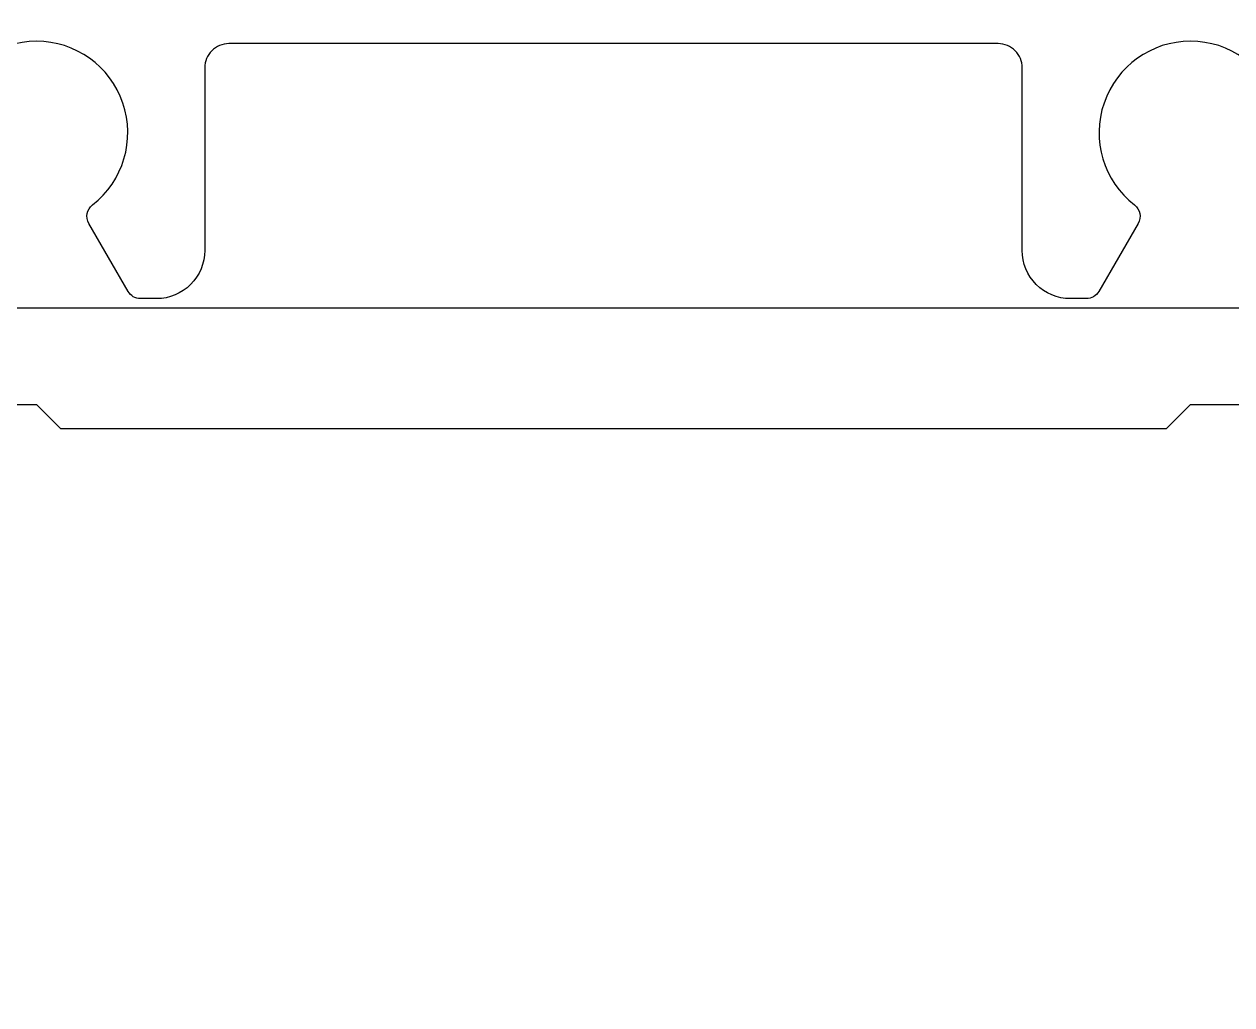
# Model space of a CAD drawing. Header units: millimetres. Extents: x 465 to 41696, y 198 to 5730.
# Drawn here: x 11443.4 to 11493.6, y 5350.8 to 5391.6 of the extents above; entities that cross this region are included whole.
import ezdxf

# ---------------------------------------------------------------- set-up
doc = ezdxf.new("R2010")
doc.units = ezdxf.units.MM
doc.header["$LTSCALE"] = 200
doc.layers.add('A-DIES', color=3, linetype='Continuous')

# ---------------------------------------------------------------- blocks, each defined once
blk = doc.blocks.new('JA-DM-34(JA-D-326)')
at = {"layer": 'A-DIES'}
for points in [[(5109.503, 2471.392), (5109.503, 2571.392), (5097.803, 2571.392), (5097.503, 2571.092), (5097.203, 2571.392), (5092.303, 2571.392, 0.414214), (5092.003, 2571.092), (5092.003, 2570.192, 0.414214), (5093.003, 2569.192), (5102.953, 2569.192, -0.414214), (5103.453, 2568.692), (5103.453, 2562.392, -0.414214), (5102.953, 2561.892), (5056.053, 2561.892, -0.414214)], [(5061.503, 2559.892), (5067.503, 2559.892), (5068.003, 2559.392), (5091.003, 2559.392), (5091.503, 2559.892), (5097.503, 2559.892), (5098.003, 2559.392), (5106.003, 2559.392, -0.414214), (5107.003, 2558.392), (5107.003, 2540.892)]]:
    blk.add_lwpolyline(points, format="xyb", dxfattribs=at)
blk = doc.blocks.new('JA-DM-03(JA-D-282)')
at = {"layer": 'A-DIES'}
blk.add_lwpolyline([(-13.166, -3.351, -2.917647), (-10.834, -3.351, 0.374693), (-10.91, -3.737), (-10.095, -5.15, 0.267949), (-9.835, -5.3), (-9.5, -5.3, 0.414214), (-8.5, -4.3), (-8.5, -0.5, -0.414214), (-8, 0), (8, 0, -0.414214), (8.5, -0.5), (8.5, -4.3, 0.414214), (9.5, -5.3), (9.835, -5.3, 0.267949), (10.095, -5.15), (10.91, -3.737, 0.374693), (10.834, -3.351, -2.917647), (13.166, -3.351, 0.374693)], format="xyb", dxfattribs=at)

msp = doc.modelspace()

# ---------------------------------------------------------------- block references
at = {"yscale": 2, "zscale": 2}
for name, p, xscale in [('JA-DM-03(JA-D-282)', (11467.881, 5390.76), -2), ('JA-DM-34(JA-D-326)', (1308.876, 255.975), 2)]:
    msp.add_blockref(name, p, dxfattribs=dict(at, xscale=xscale))

doc.saveas('drawing.dxf')
